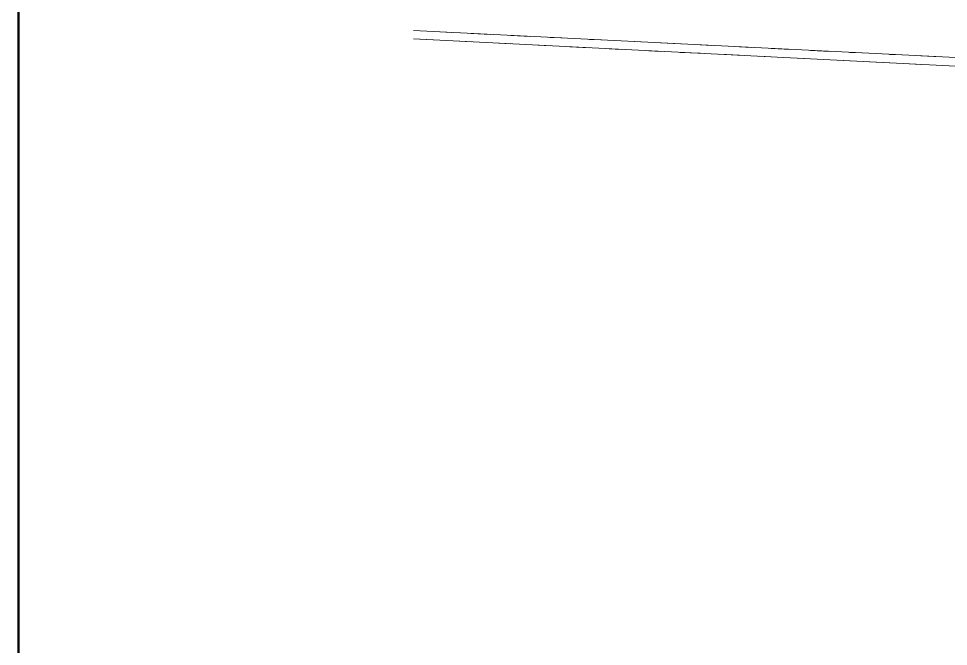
# Model space of a CAD drawing. Header units: metres. Extents: x 10 to 831, y 10 to 584.
# Drawn here: x 10 to 57.1, y 237.23 to 269.03 of the extents above; entities that cross this region are included whole.
import ezdxf

# ---------------------------------------------------------------- set-up
doc = ezdxf.new("R2010")
doc.units = ezdxf.units.M
doc.layers.add('FRAME', color=7, linetype='Continuous', lineweight=50)
doc.layers.add('VIS', color=8, linetype='Continuous', lineweight=13)

msp = doc.modelspace()

# ---------------------------------------------------------------- linework, layer by layer
at = {"layer": 'FRAME'}
msp.add_lwpolyline([(10, 10), (831, 10), (831, 584), (10, 584), (10, 10)], close=True, dxfattribs=at)
at = {"layer": 'VIS'}
for p, q in [((30, 268.4279), (72.4932, 266.3032)), ((31.9308, 268.3316), (31.3312, 268.3616)), ((33.9288, 268.2316), (32.93, 268.2816)), ((35.9272, 268.1316), (34.928, 268.1816)), ((37.5256, 268.0516), (36.926, 268.0816)), ((73.4924, 265.8252), (30, 267.9999)), ((30.3324, 267.9832), (31.3312, 267.9336)), ((32.3304, 267.8836), (32.93, 267.8536)), ((34.3284, 267.7836), (34.928, 267.7536)), ((36.3268, 267.6836), (36.926, 267.6536)), ((37.9252, 267.6036), (38.9244, 267.5536)), ((39.5236, 267.952), (38.9244, 267.9816)), ((41.522, 267.852), (40.5228, 267.902)), ((43.52, 267.752), (42.5208, 267.802)), ((45.1184, 267.672), (44.5192, 267.702)), ((47.1168, 267.572), (46.5172, 267.602)), ((39.9232, 267.504), (40.5228, 267.474)), ((41.9216, 267.404), (42.5208, 267.374)), ((43.52, 267.324), (44.5192, 267.274)), ((45.518, 267.224), (46.5172, 267.174)), ((47.5164, 267.124), (48.1156, 267.0944)), ((49.1148, 267.4724), (48.1156, 267.5224)), ((51.1128, 267.3724), (50.114, 267.4224)), ((52.7116, 267.2924), (52.112, 267.3224)), ((54.7096, 267.1924), (54.11, 267.2224)), ((56.7076, 267.0928), (55.7088, 267.1424)), ((49.5144, 267.0244), (50.114, 266.9944)), ((51.5124, 266.9244), (52.112, 266.8944)), ((53.1112, 266.8444), (54.11, 266.7944)), ((55.1092, 266.7444), (55.7088, 266.7144))]:
    msp.add_line(p, q, dxfattribs=at)

doc.saveas('drawing.dxf')
